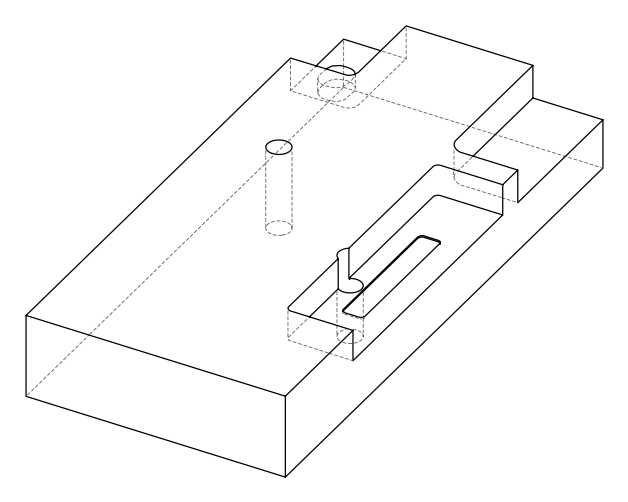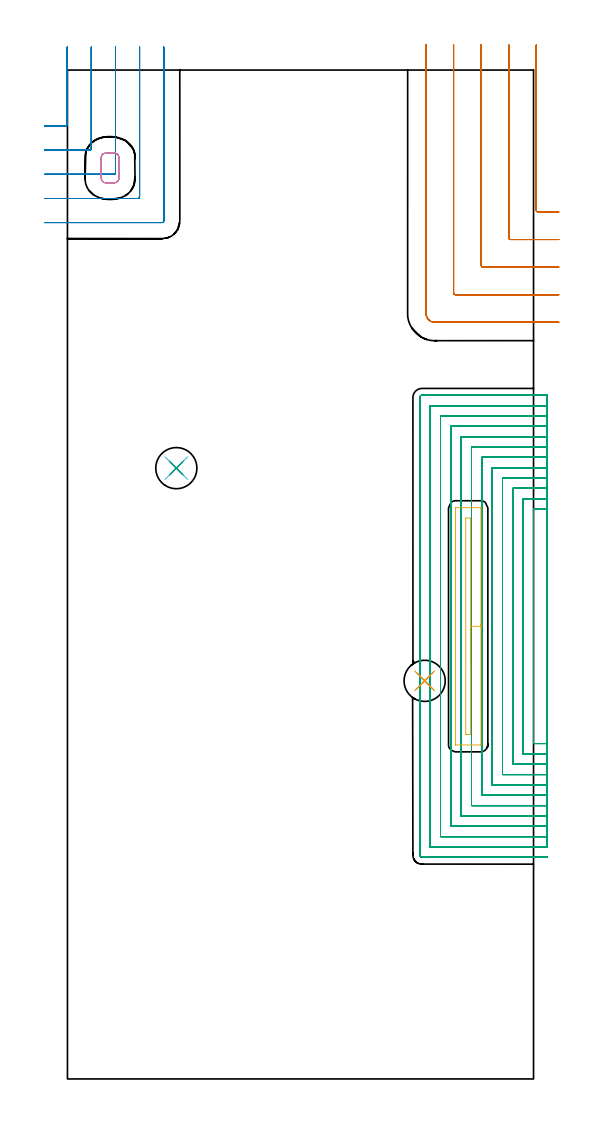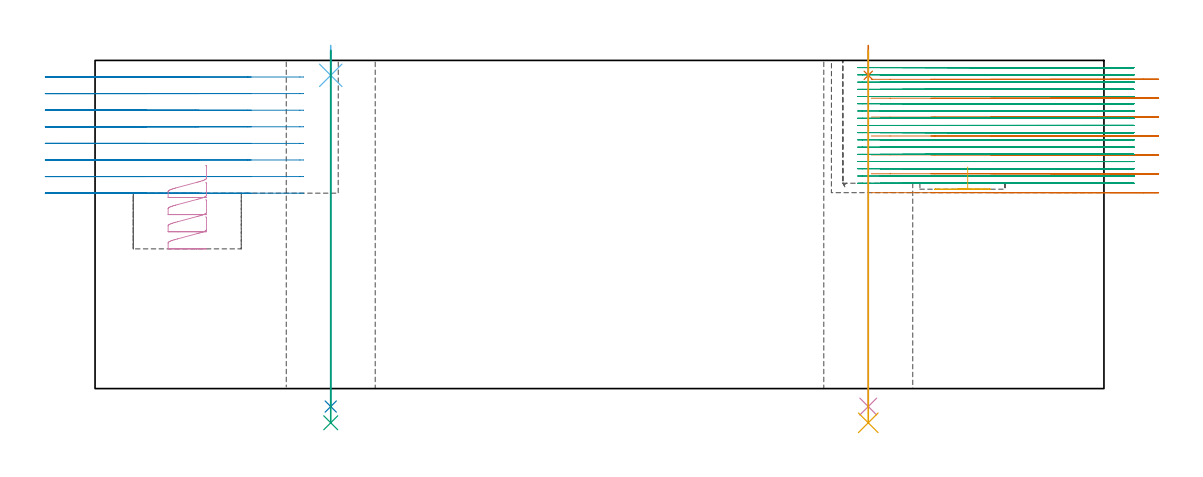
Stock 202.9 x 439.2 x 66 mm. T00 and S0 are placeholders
(PLAN: 11 operations, 9 tool changes, 223.8 min)
(1 MILL_CORNER_NOTCH_RECTANGULAR | CORNER_NOTCH_RECTANGULAR | UGT0201_008 | Follow Part, ap 4, ae 75% | 10.05 min | 170940 mm3)
(2 MILL_CORNER_NOTCH_RECTANGULAR_1 | CORNER_NOTCH_RECTANGULAR_1 | UGT0201_132 | Follow Part, ap 3.5, ae 75% | 7.82 min | 95497 mm3)
(3 MILL_OPEN_POCKET | POCKET_OPEN | NXT0201_008 | Follow Part, ap 1.5, ae 75% | 203.01 min | 268402 mm3)
(4 MILL_RECTANGULAR_POCKET | POCKET_RECTANGULAR_STRAIGHT | UGT0201_132 | Follow Part, ap 3.5, ae 75% | 0.72 min | 5819 mm3)
(5 MILL_RECTANGULAR_POCKET_1 | POCKET_RECTANGULAR_STRAIGHT_1 | NXT0201_008 | Follow Part, ap 1.5, ae 75% | 0.93 min | 2181 mm3)
(6 SPOT_DRILL | STEP1HOLE | NXT0321_9005460120000 | 0.05 min | 242 mm3)
(7 SPOT_DRILL_1 | STEP1HOLE_1 | NXT0321_9005460120000 | 0.05 min | 24 mm3)
(8 DRILL_THROUGH_HOLE_INTO_CENTER | STEP1HOLE | NXT0301_087 | 0.29 min | 6742 mm3)
(9 DRILL_TO_ENLARGE_THROUGH_HOLE | STEP1HOLE | UGT0301_249 | 0.3 min | 9643 mm3)
(10 DRILL_THROUGH_HOLE_INTO_CENTER_1 | STEP1HOLE_1 | NXT0301_087 | 0.29 min | 4396 mm3)
(11 DRILL_TO_ENLARGE_THROUGH_HOLE_1 | STEP1HOLE_1 | UGT0301_249 | 0.3 min | 6934 mm3)
(TOOL UGT0201_008 | End Mill 16 mm | D16 FL32 Z4)
(TOOL UGT0201_132 | Carbide End Mill 14.0 | D14 FL30 Z4)
(TOOL NXT0201_008 | ENDMILL 6mm [2P460-0600-NA 1630] | D6 FL26 Z6)
(TOOL NXT0321_9005460120000 | NC Spot Drill, 142deg, 12mm, Carbide, Uncoated | D12 PA142 FL30 Z2)
(TOOL NXT0301_087 | Carbide Drill 11.6mm [860.1-1160-058A1-MM 2214] | D11.6 PA140 FL72 Z2)
(TOOL UGT0301_249 | Twist Drill 17.9 mm | D17.9 PA118 FL130 Z2)
(OP 1 MILL_CORNER_NOTCH_RECTANGULAR)
G17 G21 G94 G90
T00 M6
G54
G17 G0 G90 X204.1 Y450.11 S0 M3
G43 Z76. H0
Z62.2
G94 G1 Y447.11 F250.
Y378.195 F500.
G3 X204.895 Y377.4 R0.8
G1 X210.9
X213.9 F250.
G0 Z76.
X192.1 Y450.2
Z62.2
G1 Y447.2
Y366.195 F500.
G3 X192.895 Y365.4 R0.8
G1 X210.9
X213.9 F250.
G0 Z76.
X180.1 Y450.2
Z62.2
G1 Y447.2
Y354.195 F500.
G3 X180.895 Y353.4 R0.8
G1 X210.9
X213.9 F250.
G0 Z76.
X168.1 Y450.2
Z62.2
G1 Y447.2
Y342.196 F500.
G3 X168.896 Y341.4 R0.8
G1 X210.9
X213.9 F250.
G0 Z76.
X156.1 Y450.2
Z62.2
G1 Y447.2
Y333.2 F500.
G3 X159.9 Y329.4 R3.8
G1 X210.9
X213.9 F250.
G0 Z76.
X204.1 Y450.11
Z58.4
G1 Y447.11
Y378.195 F500.
G3 X204.895 Y377.4 R0.8
G1 X210.9
X213.9 F250.
G0 Z76.
X192.1 Y450.2
Z58.4
G1 Y447.2
Y366.195 F500.
G3 X192.895 Y365.4 R0.8
G1 X210.9
X213.9 F250.
G0 Z76.
X180.1 Y450.2
Z58.4
G1 Y447.2
Y354.195 F500.
G3 X180.895 Y353.4 R0.8
G1 X210.9
X213.9 F250.
G0 Z76.
X168.1 Y450.2
Z58.4
G1 Y447.2
Y342.196 F500.
G3 X168.896 Y341.4 R0.8
G1 X210.9
X213.9 F250.
G0 Z76.
X156.1 Y450.2
Z58.4
G1 Y447.2
Y333.2 F500.
G3 X159.9 Y329.4 R3.8
G1 X210.9
X213.9 F250.
G0 Z76.
X204.1 Y450.11
Z54.6
G1 Y447.11
Y378.195 F500.
G3 X204.895 Y377.4 R0.8
G1 X210.9
X213.9 F250.
G0 Z76.
X192.1 Y450.2
Z54.6
G1 Y447.2
Y366.195 F500.
G3 X192.895 Y365.4 R0.8
G1 X210.9
X213.9 F250.
G0 Z76.
X180.1 Y450.2
Z54.6
G1 Y447.2
Y354.195 F500.
G3 X180.895 Y353.4 R0.8
G1 X210.9
X213.9 F250.
G0 Z76.
X168.1 Y450.2
Z54.6
G1 Y447.2
Y342.196 F500.
G3 X168.896 Y341.4 R0.8
G1 X210.9
X213.9 F250.
G0 Z76.
X156.1 Y450.2
Z54.6
G1 Y447.2
Y333.2 F500.
G3 X159.9 Y329.4 R3.8
G1 X210.9
X213.9 F250.
G0 Z76.
X204.1 Y450.11
Z50.8
G1 Y447.11
Y378.195 F500.
G3 X204.895 Y377.4 R0.8
G1 X210.9
X213.9 F250.
G0 Z76.
X192.1 Y450.2
Z50.8
G1 Y447.2
Y366.195 F500.
G3 X192.895 Y365.4 R0.8
G1 X210.9
X213.9 F250.
G0 Z76.
X180.1 Y450.2
Z50.8
G1 Y447.2
Y354.195 F500.
G3 X180.895 Y353.4 R0.8
G1 X210.9
X213.9 F250.
G0 Z76.
X168.1 Y450.2
Z50.8
G1 Y447.2
Y342.196 F500.
G3 X168.896 Y341.4 R0.8
G1 X210.9
X213.9 F250.
G0 Z76.
X156.1 Y450.2
Z50.8
G1 Y447.2
Y333.2 F500.
G3 X159.9 Y329.4 R3.8
G1 X210.9
X213.9 F250.
G0 Z76.
X204.1 Y450.11
Z47.
G1 Y447.11
Y378.195 F500.
G3 X204.895 Y377.4 R0.8
G1 X210.9
X213.9 F250.
G0 Z76.
X192.1 Y450.2
Z47.
G1 Y447.2
Y366.195 F500.
G3 X192.895 Y365.4 R0.8
G1 X210.9
X213.9 F250.
G0 Z76.
X180.1 Y450.2
Z47.
G1 Y447.2
Y354.195 F500.
G3 X180.895 Y353.4 R0.8
G1 X210.9
X213.9 F250.
G0 Z76.
X168.1 Y450.2
Z47.
G1 Y447.2
Y342.196 F500.
G3 X168.896 Y341.4 R0.8
G1 X210.9
X213.9 F250.
G0 Z76.
X156.1 Y450.2
Z47.
G1 Y447.2
Y333.2 F500.
G3 X159.9 Y329.4 R3.8
G1 X210.9
X213.9 F250.
G0 Z76.
X204.1 Y450.11
Z43.2
G1 Y447.11
Y378.195 F500.
G3 X204.895 Y377.4 R0.8
G1 X210.9
X213.9 F250.
G0 Z76.
X192.1 Y450.2
Z43.2
G1 Y447.2
Y366.195 F500.
G3 X192.895 Y365.4 R0.8
G1 X210.9
X213.9 F250.
G0 Z76.
X180.1 Y450.2
Z43.2
G1 Y447.2
Y354.195 F500.
G3 X180.895 Y353.4 R0.8
G1 X210.9
X213.9 F250.
G0 Z76.
X168.1 Y450.2
Z43.2
G1 Y447.2
Y342.196 F500.
G3 X168.896 Y341.4 R0.8
G1 X210.9
X213.9 F250.
G0 Z76.
X156.1 Y450.2
Z43.2
G1 Y447.2
Y333.2 F500.
G3 X159.9 Y329.4 R3.8
G1 X210.9
X213.9 F250.
G0 Z76.
X204.1 Y450.11
Z39.4
G1 Y447.11
Y378.195 F500.
G3 X204.895 Y377.4 R0.8
G1 X210.9
X213.9 F250.
G0 Z76.
X192.1 Y450.2
Z39.4
G1 Y447.2
Y366.195 F500.
G3 X192.895 Y365.4 R0.8
G1 X210.9
X213.9 F250.
G0 Z76.
X180.1 Y450.2
Z39.4
G1 Y447.2
Y354.195 F500.
G3 X180.895 Y353.4 R0.8
G1 X210.9
X213.9 F250.
G0 Z76.
X168.1 Y450.2
Z39.4
G1 Y447.2
Y342.196 F500.
G3 X168.896 Y341.4 R0.8
G1 X210.9
X213.9 F250.
G0 Z76.
X156.1 Y450.2
Z39.4
G1 Y447.2
Y333.2 F500.
G3 X159.9 Y329.4 R3.8
G1 X210.9
X213.9 F250.
G0 Z76.
M5
M2
(OP 2 MILL_CORNER_NOTCH_RECTANGULAR_1)
G17 G21 G94 G90
T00 M6
G54
G17 G0 G90 X-10. Y414.8 S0 M3
G43 Z76. H0
Z62.662
G94 G1 X-7. F250.
X-0.795 F500.
G3 X-0.1 Y415.495 R0.7
G1 Y446.199
Y449.199 F250.
G0 Z76.
X-10. Y404.3
Z62.662
G1 X-7.
X9.704 F500.
G3 X10.4 Y404.996 R0.7
G1 Y446.2
Y449.2 F250.
G0 Z76.
X-10. Y393.8
Z62.662
G1 X-7.
X20.204 F500.
G3 X20.9 Y394.496 R0.7
G1 Y446.2
Y449.2 F250.
G0 Z76.
X-10. Y383.3
Z62.662
G1 X-7.
X30.704 F500.
G3 X31.4 Y383.996 R0.7
G1 Y446.2
Y449.2 F250.
G0 Z76.
X-10. Y372.8
Z62.662
G1 X-7.
X41.204 F500.
G3 X41.9 Y373.496 R0.7
G1 Y446.2
Y449.2 F250.
G0 Z76.
X-10. Y414.8
Z59.325
G1 X-7.
X-0.795 F500.
G3 X-0.1 Y415.495 R0.7
G1 Y446.199
Y449.199 F250.
G0 Z76.
X-10. Y404.3
Z59.325
G1 X-7.
X9.704 F500.
G3 X10.4 Y404.996 R0.7
G1 Y446.2
Y449.2 F250.
G0 Z76.
X-10. Y393.8
Z59.325
G1 X-7.
X20.204 F500.
G3 X20.9 Y394.496 R0.7
G1 Y446.2
Y449.2 F250.
G0 Z76.
X-10. Y383.3
Z59.325
G1 X-7.
X30.704 F500.
G3 X31.4 Y383.996 R0.7
G1 Y446.2
Y449.2 F250.
G0 Z76.
X-10. Y372.8
Z59.325
G1 X-7.
X41.204 F500.
G3 X41.9 Y373.496 R0.7
G1 Y446.2
Y449.2 F250.
G0 Z76.
X-10. Y414.8
Z55.987
G1 X-7.
X-0.795 F500.
G3 X-0.1 Y415.495 R0.7
G1 Y446.199
Y449.199 F250.
G0 Z76.
X-10. Y404.3
Z55.987
G1 X-7.
X9.704 F500.
G3 X10.4 Y404.996 R0.7
G1 Y446.2
Y449.2 F250.
G0 Z76.
X-10. Y393.8
Z55.987
G1 X-7.
X20.204 F500.
G3 X20.9 Y394.496 R0.7
G1 Y446.2
Y449.2 F250.
G0 Z76.
X-10. Y383.3
Z55.987
G1 X-7.
X30.704 F500.
G3 X31.4 Y383.996 R0.7
G1 Y446.2
Y449.2 F250.
G0 Z76.
X-10. Y372.8
Z55.987
G1 X-7.
X41.204 F500.
G3 X41.9 Y373.496 R0.7
G1 Y446.2
Y449.2 F250.
G0 Z76.
X-10. Y414.8
Z52.65
G1 X-7.
X-0.795 F500.
G3 X-0.1 Y415.495 R0.7
G1 Y446.199
Y449.199 F250.
G0 Z76.
X-10. Y404.3
Z52.65
G1 X-7.
X9.704 F500.
G3 X10.4 Y404.996 R0.7
G1 Y446.2
Y449.2 F250.
G0 Z76.
X-10. Y393.8
Z52.65
G1 X-7.
X20.204 F500.
G3 X20.9 Y394.496 R0.7
G1 Y446.2
Y449.2 F250.
G0 Z76.
X-10. Y383.3
Z52.65
G1 X-7.
X30.704 F500.
G3 X31.4 Y383.996 R0.7
G1 Y446.2
Y449.2 F250.
G0 Z76.
X-10. Y372.8
Z52.65
G1 X-7.
X41.204 F500.
G3 X41.9 Y373.496 R0.7
G1 Y446.2
Y449.2 F250.
G0 Z76.
X-10. Y414.8
Z49.312
G1 X-7.
X-0.795 F500.
G3 X-0.1 Y415.495 R0.7
G1 Y446.199
Y449.199 F250.
G0 Z76.
X-10. Y404.3
Z49.312
G1 X-7.
X9.704 F500.
G3 X10.4 Y404.996 R0.7
G1 Y446.2
Y449.2 F250.
G0 Z76.
X-10. Y393.8
Z49.312
G1 X-7.
X20.204 F500.
G3 X20.9 Y394.496 R0.7
G1 Y446.2
Y449.2 F250.
G0 Z76.
X-10. Y383.3
Z49.312
G1 X-7.
X30.704 F500.
G3 X31.4 Y383.996 R0.7
G1 Y446.2
Y449.2 F250.
G0 Z76.
X-10. Y372.8
Z49.312
G1 X-7.
X41.204 F500.
G3 X41.9 Y373.496 R0.7
G1 Y446.2
Y449.2 F250.
G0 Z76.
X-10. Y414.8
Z45.975
G1 X-7.
X-0.795 F500.
G3 X-0.1 Y415.495 R0.7
G1 Y446.199
Y449.199 F250.
G0 Z76.
X-10. Y404.3
Z45.975
G1 X-7.
X9.704 F500.
G3 X10.4 Y404.996 R0.7
G1 Y446.2
Y449.2 F250.
G0 Z76.
X-10. Y393.8
Z45.975
G1 X-7.
X20.204 F500.
G3 X20.9 Y394.496 R0.7
G1 Y446.2
Y449.2 F250.
G0 Z76.
X-10. Y383.3
Z45.975
G1 X-7.
X30.704 F500.
G3 X31.4 Y383.996 R0.7
G1 Y446.2
Y449.2 F250.
G0 Z76.
X-10. Y372.8
Z45.975
G1 X-7.
X41.204 F500.
G3 X41.9 Y373.496 R0.7
G1 Y446.2
Y449.2 F250.
G0 Z76.
X-10. Y414.8
Z42.637
G1 X-7.
X-0.795 F500.
G3 X-0.1 Y415.495 R0.7
G1 Y446.199
Y449.199 F250.
G0 Z76.
X-10. Y404.3
Z42.637
G1 X-7.
X9.704 F500.
G3 X10.4 Y404.996 R0.7
G1 Y446.2
Y449.2 F250.
G0 Z76.
X-10. Y393.8
Z42.637
G1 X-7.
X20.204 F500.
G3 X20.9 Y394.496 R0.7
G1 Y446.2
Y449.2 F250.
G0 Z76.
X-10. Y383.3
Z42.637
G1 X-7.
X30.704 F500.
G3 X31.4 Y383.996 R0.7
G1 Y446.2
Y449.2 F250.
G0 Z76.
X-10. Y372.8
Z42.637
G1 X-7.
X41.204 F500.
G3 X41.9 Y373.496 R0.7
G1 Y446.2
Y449.2 F250.
G0 Z76.
X-10. Y414.8
Z39.3
G1 X-7.
X-0.795 F500.
G3 X-0.1 Y415.495 R0.7
G1 Y446.199
Y449.199 F250.
G0 Z76.
X-10. Y404.3
Z39.3
G1 X-7.
X9.704 F500.
G3 X10.4 Y404.996 R0.7
G1 Y446.2
Y449.2 F250.
G0 Z76.
X-10. Y393.8
Z39.3
G1 X-7.
X20.204 F500.
G3 X20.9 Y394.496 R0.7
G1 Y446.2
Y449.2 F250.
G0 Z76.
X-10. Y383.3
Z39.3
G1 X-7.
X30.704 F500.
G3 X31.4 Y383.996 R0.7
G1 Y446.2
Y449.2 F250.
G0 Z76.
X-10. Y372.8
Z39.3
G1 X-7.
X41.204 F500.
G3 X41.9 Y373.496 R0.7
G1 Y446.2
Y449.2 F250.
G0 Z76.
M5
M2
(OP 3 MILL_OPEN_POCKET)
G17 G21 G94 G90
T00 M6
G54
G17 G0 G90 X208.9 Y248.1 S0 M3
G43 Z76. H1
Z64.547
G94 G1 X205.9 F250.
X202.9 F500.
Y146.
X205.9
X208.9 F250.
Y252.6
X205.9
X198.4 F500.
Y141.5
X205.9
X208.9 F250.
Y257.1
X205.9
X193.9 F500.
Y137.
X205.9
X208.9 F250.
Y261.6
X205.9
X189.4 F500.
Y132.5
X205.9
X208.9 F250.
Y266.1
X205.9
X184.9 F500.
Y128.
X205.9
X208.9 F250.
Y270.6
X205.9
X180.4 F500.
Y123.5
X205.9
X208.9 F250.
Y275.1
X205.9
X175.9 F500.
Y119.
X205.9
X208.9 F250.
Y279.6
X205.9
X171.4 F500.
Y114.5
X205.9
X208.9 F250.
Y284.1
X205.9
X166.9 F500.
Y110.
X205.9
X208.9 F250.
Y288.6
X205.9
X162.4 F500.
Y105.5
X205.9
X208.9 F250.
Y293.1
X205.9
X157.9 F500.
Y101.
X205.9
X208.9 F250.
Y297.6
X205.9
X154.3 F500.
G3 X153.4 Y296.7 R0.9
G1 Y97.4
G3 X154.3 Y96.5 R0.9
G1 X205.9
X208.9 F250.
G0 Y248.1 Z63.094
G1 X205.9
X202.9 F500.
Y146.
X205.9
X208.9 F250.
Y252.6
X205.9
X198.4 F500.
Y141.5
X205.9
X208.9 F250.
Y257.1
X205.9
X193.9 F500.
Y137.
X205.9
X208.9 F250.
Y261.6
X205.9
X189.4 F500.
Y132.5
X205.9
X208.9 F250.
Y266.1
X205.9
X184.9 F500.
Y128.
X205.9
X208.9 F250.
Y270.6
X205.9
X180.4 F500.
Y123.5
X205.9
X208.9 F250.
Y275.1
X205.9
X175.9 F500.
Y119.
X205.9
X208.9 F250.
Y279.6
X205.9
X171.4 F500.
Y114.5
X205.9
X208.9 F250.
Y284.1
X205.9
X166.9 F500.
Y110.
X205.9
X208.9 F250.
Y288.6
X205.9
X162.4 F500.
Y105.5
X205.9
X208.9 F250.
Y293.1
X205.9
X157.9 F500.
Y101.
X205.9
X208.9 F250.
Y297.6
X205.9
X154.3 F500.
G3 X153.4 Y296.7 R0.9
G1 Y97.4
G3 X154.3 Y96.5 R0.9
G1 X205.9
X208.9 F250.
G0 Y248.1 Z61.641
G1 X205.9
X202.9 F500.
Y146.
X205.9
X208.9 F250.
Y252.6
X205.9
X198.4 F500.
Y141.5
X205.9
X208.9 F250.
Y257.1
X205.9
X193.9 F500.
Y137.
X205.9
X208.9 F250.
Y261.6
X205.9
X189.4 F500.
Y132.5
X205.9
X208.9 F250.
Y266.1
X205.9
X184.9 F500.
Y128.
X205.9
X208.9 F250.
Y270.6
X205.9
X180.4 F500.
Y123.5
X205.9
X208.9 F250.
Y275.1
X205.9
X175.9 F500.
Y119.
X205.9
X208.9 F250.
Y279.6
X205.9
X171.4 F500.
Y114.5
X205.9
X208.9 F250.
Y284.1
X205.9
X166.9 F500.
Y110.
X205.9
X208.9 F250.
Y288.6
X205.9
X162.4 F500.
Y105.5
X205.9
X208.9 F250.
Y293.1
X205.9
X157.9 F500.
Y101.
X205.9
X208.9 F250.
Y297.6
X205.9
X154.3 F500.
G3 X153.4 Y296.7 R0.9
G1 Y97.4
G3 X154.3 Y96.5 R0.9
G1 X205.9
X208.9 F250.
G0 Y248.1 Z60.188
G1 X205.9
X202.9 F500.
Y146.
X205.9
X208.9 F250.
Y252.6
X205.9
X198.4 F500.
Y141.5
X205.9
X208.9 F250.
Y257.1
X205.9
X193.9 F500.
Y137.
X205.9
X208.9 F250.
Y261.6
X205.9
X189.4 F500.
Y132.5
X205.9
X208.9 F250.
Y266.1
X205.9
X184.9 F500.
Y128.
X205.9
X208.9 F250.
Y270.6
X205.9
X180.4 F500.
Y123.5
X205.9
X208.9 F250.
Y275.1
X205.9
X175.9 F500.
Y119.
X205.9
X208.9 F250.
Y279.6
X205.9
X171.4 F500.
Y114.5
X205.9
X208.9 F250.
Y284.1
X205.9
X166.9 F500.
Y110.
X205.9
X208.9 F250.
Y288.6
X205.9
X162.4 F500.
Y105.5
X205.9
X208.9 F250.
Y293.1
X205.9
X157.9 F500.
Y101.
X205.9
X208.9 F250.
Y297.6
X205.9
X154.3 F500.
G3 X153.4 Y296.7 R0.9
G1 Y97.4
G3 X154.3 Y96.5 R0.9
G1 X205.9
X208.9 F250.
G0 Y248.1 Z58.735
G1 X205.9
X202.9 F500.
Y146.
X205.9
X208.9 F250.
Y252.6
X205.9
X198.4 F500.
Y141.5
X205.9
X208.9 F250.
Y257.1
X205.9
X193.9 F500.
Y137.
X205.9
X208.9 F250.
Y261.6
X205.9
X189.4 F500.
Y132.5
X205.9
X208.9 F250.
Y266.1
X205.9
X184.9 F500.
Y128.
X205.9
X208.9 F250.
Y270.6
X205.9
X180.4 F500.
Y123.5
X205.9
X208.9 F250.
Y275.1
X205.9
X175.9 F500.
Y119.
X205.9
X208.9 F250.
Y279.6
X205.9
X171.4 F500.
Y114.5
X205.9
X208.9 F250.
Y284.1
X205.9
X166.9 F500.
Y110.
X205.9
X208.9 F250.
Y288.6
X205.9
X162.4 F500.
Y105.5
X205.9
X208.9 F250.
Y293.1
X205.9
X157.9 F500.
Y101.
X205.9
X208.9 F250.
Y297.6
X205.9
X154.3 F500.
G3 X153.4 Y296.7 R0.9
G1 Y97.4
G3 X154.3 Y96.5 R0.9
G1 X205.9
X208.9 F250.
G0 Y248.1 Z57.282
G1 X205.9
X202.9 F500.
Y146.
X205.9
X208.9 F250.
Y252.6
X205.9
X198.4 F500.
Y141.5
X205.9
X208.9 F250.
Y257.1
X205.9
X193.9 F500.
Y137.
X205.9
X208.9 F250.
Y261.6
X205.9
X189.4 F500.
Y132.5
X205.9
X208.9 F250.
Y266.1
X205.9
X184.9 F500.
Y128.
X205.9
X208.9 F250.
Y270.6
X205.9
X180.4 F500.
Y123.5
X205.9
X208.9 F250.
Y275.1
X205.9
X175.9 F500.
Y119.
X205.9
X208.9 F250.
Y279.6
X205.9
X171.4 F500.
Y114.5
X205.9
X208.9 F250.
Y284.1
X205.9
X166.9 F500.
Y110.
X205.9
X208.9 F250.
Y288.6
X205.9
X162.4 F500.
Y105.5
X205.9
X208.9 F250.
Y293.1
X205.9
X157.9 F500.
Y101.
X205.9
X208.9 F250.
Y297.6
X205.9
X154.3 F500.
G3 X153.4 Y296.7 R0.9
G1 Y97.4
G3 X154.3 Y96.5 R0.9
G1 X205.9
X208.9 F250.
G0 Y248.1 Z55.829
G1 X205.9
X202.9 F500.
Y146.
X205.9
X208.9 F250.
Y252.6
X205.9
X198.4 F500.
Y141.5
X205.9
X208.9 F250.
Y257.1
X205.9
X193.9 F500.
Y137.
X205.9
X208.9 F250.
Y261.6
X205.9
X189.4 F500.
Y132.5
X205.9
X208.9 F250.
Y266.1
X205.9
X184.9 F500.
Y128.
X205.9
X208.9 F250.
Y270.6
X205.9
X180.4 F500.
Y123.5
X205.9
X208.9 F250.
Y275.1
X205.9
X175.9 F500.
Y119.
X205.9
X208.9 F250.
Y279.6
X205.9
X171.4 F500.
Y114.5
X205.9
X208.9 F250.
Y284.1
X205.9
X166.9 F500.
Y110.
X205.9
X208.9 F250.
Y288.6
X205.9
X162.4 F500.
Y105.5
X205.9
X208.9 F250.
Y293.1
X205.9
X157.9 F500.
Y101.
X205.9
X208.9 F250.
Y297.6
X205.9
X154.3 F500.
G3 X153.4 Y296.7 R0.9
G1 Y97.4
G3 X154.3 Y96.5 R0.9
G1 X205.9
X208.9 F250.
G0 Y248.1 Z54.376
G1 X205.9
X202.9 F500.
Y146.
X205.9
X208.9 F250.
Y252.6
X205.9
X198.4 F500.
Y141.5
X205.9
X208.9 F250.
Y257.1
X205.9
X193.9 F500.
Y137.
X205.9
X208.9 F250.
Y261.6
X205.9
X189.4 F500.
Y132.5
X205.9
X208.9 F250.
Y266.1
X205.9
X184.9 F500.
Y128.
X205.9
X208.9 F250.
Y270.6
X205.9
X180.4 F500.
Y123.5
X205.9
X208.9 F250.
Y275.1
X205.9
X175.9 F500.
Y119.
X205.9
X208.9 F250.
Y279.6
X205.9
X171.4 F500.
Y114.5
X205.9
X208.9 F250.
Y284.1
X205.9
X166.9 F500.
Y110.
X205.9
X208.9 F250.
Y288.6
X205.9
X162.4 F500.
Y105.5
X205.9
X208.9 F250.
Y293.1
X205.9
X157.9 F500.
Y101.
X205.9
X208.9 F250.
Y297.6
X205.9
X154.3 F500.
G3 X153.4 Y296.7 R0.9
G1 Y97.4
G3 X154.3 Y96.5 R0.9
G1 X205.9
X208.9 F250.
G0 Y248.1 Z52.923
G1 X205.9
X202.9 F500.
Y146.
X205.9
X208.9 F250.
Y252.6
X205.9
X198.4 F500.
Y141.5
X205.9
X208.9 F250.
Y257.1
X205.9
X193.9 F500.
Y137.
X205.9
X208.9 F250.
Y261.6
X205.9
X189.4 F500.
Y132.5
X205.9
X208.9 F250.
Y266.1
X205.9
X184.9 F500.
Y128.
X205.9
X208.9 F250.
Y270.6
X205.9
X180.4 F500.
Y123.5
X205.9
X208.9 F250.
Y275.1
X205.9
X175.9 F500.
Y119.
X205.9
X208.9 F250.
Y279.6
X205.9
X171.4 F500.
Y114.5
X205.9
X208.9 F250.
Y284.1
X205.9
X166.9 F500.
Y110.
X205.9
X208.9 F250.
Y288.6
X205.9
X162.4 F500.
Y105.5
X205.9
X208.9 F250.
Y293.1
X205.9
X157.9 F500.
Y101.
X205.9
X208.9 F250.
Y297.6
X205.9
X154.3 F500.
G3 X153.4 Y296.7 R0.9
G1 Y97.4
G3 X154.3 Y96.5 R0.9
G1 X205.9
X208.9 F250.
G0 Y248.1 Z51.471
G1 X205.9
X202.9 F500.
Y146.
X205.9
X208.9 F250.
Y252.6
X205.9
X198.4 F500.
Y141.5
X205.9
X208.9 F250.
Y257.1
X205.9
X193.9 F500.
Y137.
X205.9
X208.9 F250.
Y261.6
X205.9
X189.4 F500.
Y132.5
X205.9
X208.9 F250.
Y266.1
X205.9
X184.9 F500.
Y128.
X205.9
X208.9 F250.
Y270.6
X205.9
X180.4 F500.
Y123.5
X205.9
X208.9 F250.
Y275.1
X205.9
X175.9 F500.
Y119.
X205.9
X208.9 F250.
Y279.6
X205.9
X171.4 F500.
Y114.5
X205.9
X208.9 F250.
Y284.1
X205.9
X166.9 F500.
Y110.
X205.9
X208.9 F250.
Y288.6
X205.9
X162.4 F500.
Y105.5
X205.9
X208.9 F250.
Y293.1
X205.9
X157.9 F500.
Y101.
X205.9
X208.9 F250.
Y297.6
X205.9
X154.3 F500.
G3 X153.4 Y296.7 R0.9
G1 Y97.4
G3 X154.3 Y96.5 R0.9
G1 X205.9
X208.9 F250.
G0 Y248.1 Z50.018
G1 X205.9
X202.9 F500.
Y146.
X205.9
X208.9 F250.
Y252.6
X205.9
X198.4 F500.
Y141.5
X205.9
X208.9 F250.
Y257.1
X205.9
X193.9 F500.
Y137.
X205.9
X208.9 F250.
Y261.6
X205.9
X189.4 F500.
Y132.5
X205.9
X208.9 F250.
Y266.1
X205.9
X184.9 F500.
Y128.
X205.9
X208.9 F250.
Y270.6
X205.9
X180.4 F500.
Y123.5
X205.9
X208.9 F250.
Y275.1
X205.9
X175.9 F500.
Y119.
X205.9
X208.9 F250.
Y279.6
X205.9
X171.4 F500.
Y114.5
X205.9
X208.9 F250.
Y284.1
X205.9
X166.9 F500.
Y110.
X205.9
X208.9 F250.
Y288.6
X205.9
X162.4 F500.
Y105.5
X205.9
X208.9 F250.
Y293.1
X205.9
X157.9 F500.
Y101.
X205.9
X208.9 F250.
Y297.6
X205.9
X154.3 F500.
G3 X153.4 Y296.7 R0.9
G1 Y97.4
G3 X154.3 Y96.5 R0.9
G1 X205.9
X208.9 F250.
G0 Y248.1 Z48.565
G1 X205.9
X202.9 F500.
Y146.
X205.9
X208.9 F250.
Y252.6
X205.9
X198.4 F500.
Y141.5
X205.9
X208.9 F250.
Y257.1
X205.9
X193.9 F500.
Y137.
X205.9
X208.9 F250.
Y261.6
X205.9
X189.4 F500.
Y132.5
X205.9
X208.9 F250.
Y266.1
X205.9
X184.9 F500.
Y128.
X205.9
X208.9 F250.
Y270.6
X205.9
X180.4 F500.
Y123.5
X205.9
X208.9 F250.
Y275.1
X205.9
X175.9 F500.
Y119.
X205.9
X208.9 F250.
Y279.6
X205.9
X171.4 F500.
Y114.5
X205.9
X208.9 F250.
Y284.1
X205.9
X166.9 F500.
Y110.
X205.9
X208.9 F250.
Y288.6
X205.9
X162.4 F500.
Y105.5
X205.9
X208.9 F250.
Y293.1
X205.9
X157.9 F500.
Y101.
X205.9
X208.9 F250.
Y297.6
X205.9
X154.3 F500.
G3 X153.4 Y296.7 R0.9
G1 Y97.4
G3 X154.3 Y96.5 R0.9
G1 X205.9
X208.9 F250.
G0 Y248.1 Z47.112
G1 X205.9
X202.9 F500.
Y146.
X205.9
X208.9 F250.
Y252.6
X205.9
X198.4 F500.
Y141.5
X205.9
X208.9 F250.
Y257.1
X205.9
X193.9 F500.
Y137.
X205.9
X208.9 F250.
Y261.6
X205.9
X189.4 F500.
Y132.5
X205.9
X208.9 F250.
Y266.1
X205.9
X184.9 F500.
Y128.
X205.9
X208.9 F250.
Y270.6
X205.9
X180.4 F500.
Y123.5
X205.9
X208.9 F250.
Y275.1
X205.9
X175.9 F500.
Y119.
X205.9
X208.9 F250.
Y279.6
X205.9
X171.4 F500.
Y114.5
X205.9
X208.9 F250.
Y284.1
X205.9
X166.9 F500.
Y110.
X205.9
X208.9 F250.
Y288.6
X205.9
X162.4 F500.
Y105.5
X205.9
X208.9 F250.
Y293.1
X205.9
X157.9 F500.
Y101.
X205.9
X208.9 F250.
Y297.6
X205.9
X154.3 F500.
G3 X153.4 Y296.7 R0.9
G1 Y97.4
G3 X154.3 Y96.5 R0.9
G1 X205.9
X208.9 F250.
G0 Y248.1 Z45.659
G1 X205.9
X202.9 F500.
Y146.
X205.9
X208.9 F250.
Y252.6
X205.9
X198.4 F500.
Y141.5
X205.9
X208.9 F250.
Y257.1
X205.9
X193.9 F500.
Y137.
X205.9
X208.9 F250.
Y261.6
X205.9
X189.4 F500.
Y132.5
X205.9
X208.9 F250.
Y266.1
X205.9
X184.9 F500.
Y128.
X205.9
X208.9 F250.
Y270.6
X205.9
X180.4 F500.
Y123.5
X205.9
X208.9 F250.
Y275.1
X205.9
X175.9 F500.
Y119.
X205.9
X208.9 F250.
Y279.6
X205.9
X171.4 F500.
Y114.5
X205.9
X208.9 F250.
Y284.1
X205.9
X166.9 F500.
Y110.
X205.9
X208.9 F250.
Y288.6
X205.9
X162.4 F500.
Y105.5
X205.9
X208.9 F250.
Y293.1
X205.9
X157.9 F500.
Y101.
X205.9
X208.9 F250.
Y297.6
X205.9
X154.3 F500.
G3 X153.4 Y296.7 R0.9
G1 Y97.4
G3 X154.3 Y96.5 R0.9
G1 X205.9
X208.9 F250.
G0 Y248.1 Z44.206
G1 X205.9
X202.9 F500.
Y146.
X205.9
X208.9 F250.
Y252.6
X205.9
X198.4 F500.
Y141.5
X205.9
X208.9 F250.
Y257.1
X205.9
X193.9 F500.
Y137.
X205.9
X208.9 F250.
Y261.6
X205.9
X189.4 F500.
Y132.5
X205.9
X208.9 F250.
Y266.1
X205.9
X184.9 F500.
Y128.
X205.9
X208.9 F250.
Y270.6
X205.9
X180.4 F500.
Y123.5
X205.9
X208.9 F250.
Y275.1
X205.9
X175.9 F500.
Y119.
X205.9
X208.9 F250.
Y279.6
X205.9
X171.4 F500.
Y114.5
X205.9
X208.9 F250.
Y284.1
X205.9
X166.9 F500.
Y110.
X205.9
X208.9 F250.
Y288.6
X205.9
X162.4 F500.
Y105.5
X205.9
X208.9 F250.
Y293.1
X205.9
X157.9 F500.
Y101.
X205.9
X208.9 F250.
Y297.6
X205.9
X154.3 F500.
G3 X153.4 Y296.7 R0.9
G1 Y97.4
G3 X154.3 Y96.5 R0.9
G1 X205.9
X208.9 F250.
G0 Y248.1 Z42.753
G1 X205.9
X202.9 F500.
Y146.
X205.9
X208.9 F250.
Y252.6
X205.9
X198.4 F500.
Y141.5
X205.9
X208.9 F250.
Y257.1
X205.9
X193.9 F500.
Y137.
X205.9
X208.9 F250.
Y261.6
X205.9
X189.4 F500.
Y132.5
X205.9
X208.9 F250.
Y266.1
X205.9
X184.9 F500.
Y128.
X205.9
X208.9 F250.
Y270.6
X205.9
X180.4 F500.
Y123.5
X205.9
X208.9 F250.
Y275.1
X205.9
X175.9 F500.
Y119.
X205.9
X208.9 F250.
Y279.6
X205.9
X171.4 F500.
Y114.5
X205.9
X208.9 F250.
Y284.1
X205.9
X166.9 F500.
Y110.
X205.9
X208.9 F250.
Y288.6
X205.9
X162.4 F500.
Y105.5
X205.9
X208.9 F250.
Y293.1
X205.9
X157.9 F500.
Y101.
X205.9
X208.9 F250.
Y297.6
X205.9
X154.3 F500.
G3 X153.4 Y296.7 R0.9
G1 Y97.4
G3 X154.3 Y96.5 R0.9
G1 X205.9
X208.9 F250.
G0 Y248.1 Z41.3
G1 X205.9
X202.9 F500.
Y146.
X205.9
X208.9 F250.
Y252.6
X205.9
X198.4 F500.
Y141.5
X205.9
X208.9 F250.
Y257.1
X205.9
X193.9 F500.
Y137.
X205.9
X208.9 F250.
Y261.6
X205.9
X189.4 F500.
Y132.5
X205.9
X208.9 F250.
Y266.1
X205.9
X184.9 F500.
Y128.
X205.9
X208.9 F250.
Y270.6
X205.9
X180.4 F500.
Y123.5
X205.9
X208.9 F250.
Y275.1
X205.9
X175.9 F500.
Y119.
X205.9
X208.9 F250.
Y279.6
X205.9
X171.4 F500.
Y114.5
X205.9
X208.9 F250.
Y284.1
X205.9
X166.9 F500.
Y110.
X205.9
X208.9 F250.
Y288.6
X205.9
X162.4 F500.
Y105.5
X205.9
X208.9 F250.
Y293.1
X205.9
X157.9 F500.
Y101.
X205.9
X208.9 F250.
Y297.6
X205.9
X154.3 F500.
G3 X153.4 Y296.7 R0.9
G1 Y97.4
G3 X154.3 Y96.5 R0.9
G1 X205.9
X208.9 F250.
G0 Z76.
M5
M2
(OP 4 MILL_RECTANGULAR_POCKET)
G17 G21 G94 G90
T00 M6
G54
G17 G0 G90 X22.272 Y391.403 S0 M3
G43 Z76. H0
Z44.882
G94 G1 X22.343 Y391.605 Z44.824 F250.
X22.4 Y391.958 Z44.728
Y401.142 Z42.268
X22.343 Y401.495 Z42.172
X22.224 Y401.832 Z42.076
X22.047 Y402.143 Z41.98
X21.818 Y402.418 Z41.884
X21.543 Y402.647 Z41.788
X21.232 Y402.824 Z41.693
X20.895 Y402.943 Z41.597
X20.542 Y403. Z41.501
X16.558 Z40.434
X16.205 Y402.943 Z40.338
X15.868 Y402.824 Z40.242
X15.557 Y402.647 Z40.146
X15.282 Y402.418 Z40.05
X15.053 Y402.143 Z39.954
X14.876 Y401.832 Z39.858
X14.757 Y401.495 Z39.763
X14.7 Y401.142 Z39.667
Y401. Z39.629
Y396.55 Z38.436
Y392.1 F500.
G3 X16.7 Y390.1 R2.
G1 X20.4
G3 X22.4 Y392.1 R2.
G1 Y401.
G3 X20.4 Y403. R2.
G1 X16.7
G3 X14.7 Y401. R2.
G1 Y396.55
Y395.55
G0 X22.272 Y391.403 Z41.436
G1 X22.343 Y391.605 Z41.379 F250.
X22.4 Y391.958 Z41.283
Y401.142 Z38.822
X22.343 Y401.495 Z38.727
X22.224 Y401.832 Z38.631
X22.047 Y402.143 Z38.535
X21.818 Y402.418 Z38.439
X21.543 Y402.647 Z38.343
X21.232 Y402.824 Z38.247
X20.895 Y402.943 Z38.151
X20.542 Y403. Z38.055
X16.558 Z36.988
X16.205 Y402.943 Z36.892
X15.868 Y402.824 Z36.796
X15.557 Y402.647 Z36.701
X15.282 Y402.418 Z36.605
X15.053 Y402.143 Z36.509
X14.876 Y401.832 Z36.413
X14.757 Y401.495 Z36.317
X14.7 Y401.142 Z36.221
Y401. Z36.183
Y396.55 Z34.991
Y392.1 F500.
G3 X16.7 Y390.1 R2.
G1 X20.4
G3 X22.4 Y392.1 R2.
G1 Y401.
G3 X20.4 Y403. R2.
G1 X16.7
G3 X14.7 Y401. R2.
G1 Y396.55
Y395.55
G0 X22.272 Y391.403 Z37.991
G1 X22.343 Y391.605 Z37.933 F250.
X22.4 Y391.958 Z37.838
Y401.142 Z35.377
X22.343 Y401.495 Z35.281
X22.224 Y401.832 Z35.185
X22.047 Y402.143 Z35.089
X21.818 Y402.418 Z34.993
X21.543 Y402.647 Z34.898
X21.232 Y402.824 Z34.802
X20.895 Y402.943 Z34.706
X20.542 Y403. Z34.61
X16.558 Z33.543
X16.205 Y402.943 Z33.447
X15.868 Y402.824 Z33.351
X15.557 Y402.647 Z33.255
X15.282 Y402.418 Z33.159
X15.053 Y402.143 Z33.063
X14.876 Y401.832 Z32.967
X14.757 Y401.495 Z32.872
X14.7 Y401.142 Z32.776
Y401. Z32.738
Y396.55 Z31.545
Y392.1 F500.
G3 X16.7 Y390.1 R2.
G1 X20.4
G3 X22.4 Y392.1 R2.
G1 Y401.
G3 X20.4 Y403. R2.
G1 X16.7
G3 X14.7 Y401. R2.
G1 Y396.55
Y395.55
G0 X22.272 Y391.403 Z34.545
G1 X22.343 Y391.605 Z34.488 F250.
X22.4 Y391.958 Z34.392
Y401.142 Z31.931
X22.343 Y401.495 Z31.836
X22.224 Y401.832 Z31.74
X22.047 Y402.143 Z31.644
X21.818 Y402.418 Z31.548
X21.543 Y402.647 Z31.452
X21.232 Y402.824 Z31.356
X20.895 Y402.943 Z31.26
X20.542 Y403. Z31.165
X16.558 Z30.097
X16.205 Y402.943 Z30.001
X15.868 Y402.824 Z29.906
X15.557 Y402.647 Z29.81
X15.282 Y402.418 Z29.714
X15.053 Y402.143 Z29.618
X14.876 Y401.832 Z29.522
X14.757 Y401.495 Z29.426
X14.7 Y401.142 Z29.33
Y401. Z29.292
Y396.55 Z28.1
Y392.1 F500.
G3 X16.7 Y390.1 R2.
G1 X20.4
G3 X22.4 Y392.1 R2.
G1 Y401.
G3 X20.4 Y403. R2.
G1 X16.7
G3 X14.7 Y401. R2.
G1 Y396.55
Y395.55
G0 Z76.
M5
M2
(OP 5 MILL_RECTANGULAR_POCKET_1)
G17 G21 G94 G90
T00 M6
G54
G17 G0 G90 X175.5 Y180.484 S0 M3
G43 Z76. H1
Z44.539
G94 G1 Y197.05 Z40.1 F250.
Y244.2 F500.
X173.4
Y149.9
X175.5
Y197.05
X180.
Y248.6
X179.995 Y248.655
X179.955 Y248.695
X179.9 Y248.7
X169.
X168.945 Y248.695
X168.905 Y248.655
X168.9 Y248.6
Y145.5
X168.905 Y145.445
X168.945 Y145.405
X169. Y145.4
X179.9
X179.955 Y145.405
X179.995 Y145.445
X180. Y145.5
Y197.05
Y198.05
G0 Z76.
M5
M2
(OP 6 SPOT_DRILL)
G17 G21 G94 G90
T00 M6
G54
G17 G0 G90 X47.4 Y265.9 S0 M3
G43 Z76. H0
G94 G81 G98 Z63. F250. R69.
G80
M5
M2
(OP 7 SPOT_DRILL_1)
G17 G21 G94 G90
T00 M6
G54
G17 G0 G90 X155.5 Y173.3 S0 M3
G43 Z76. H0
G94 G81 G98 Z63. F250. R69.
G80
M5
M2
(OP 8 DRILL_THROUGH_HOLE_INTO_CENTER)
G17 G21 G94 G90
T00 M6
G54
G17 G0 G90 X47.4 Y265.9 S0 M3
G43 Z76. H1
G94 G73 G98 Z-3.611 F250. Q9.944 R68.
G80
M5
M2
(OP 9 DRILL_TO_ENLARGE_THROUGH_HOLE)
G17 G21 G94 G90
T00 M6
G54
G17 G0 G90 X47.4 Y265.9 S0 M3
G43 Z76. H0
G94 G73 G98 Z-6.878 F250. Q14.576 R68.
G80
M5
M2
(OP 10 DRILL_THROUGH_HOLE_INTO_CENTER_1)
G17 G21 G94 G90
T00 M6
G54
G17 G0 G90 X155.5 Y173.3 S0 M3
G43 Z76. H1
G94 G73 G98 Z-3.611 F250. Q9.944 R68.
G80
M5
M2
(OP 11 DRILL_TO_ENLARGE_THROUGH_HOLE_1)
G17 G21 G94 G90
T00 M6
G54
G17 G0 G90 X155.5 Y173.3 S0 M3
G43 Z76. H0
G94 G73 G98 Z-6.878 F250. Q14.576 R68.
G80
M5
M2
